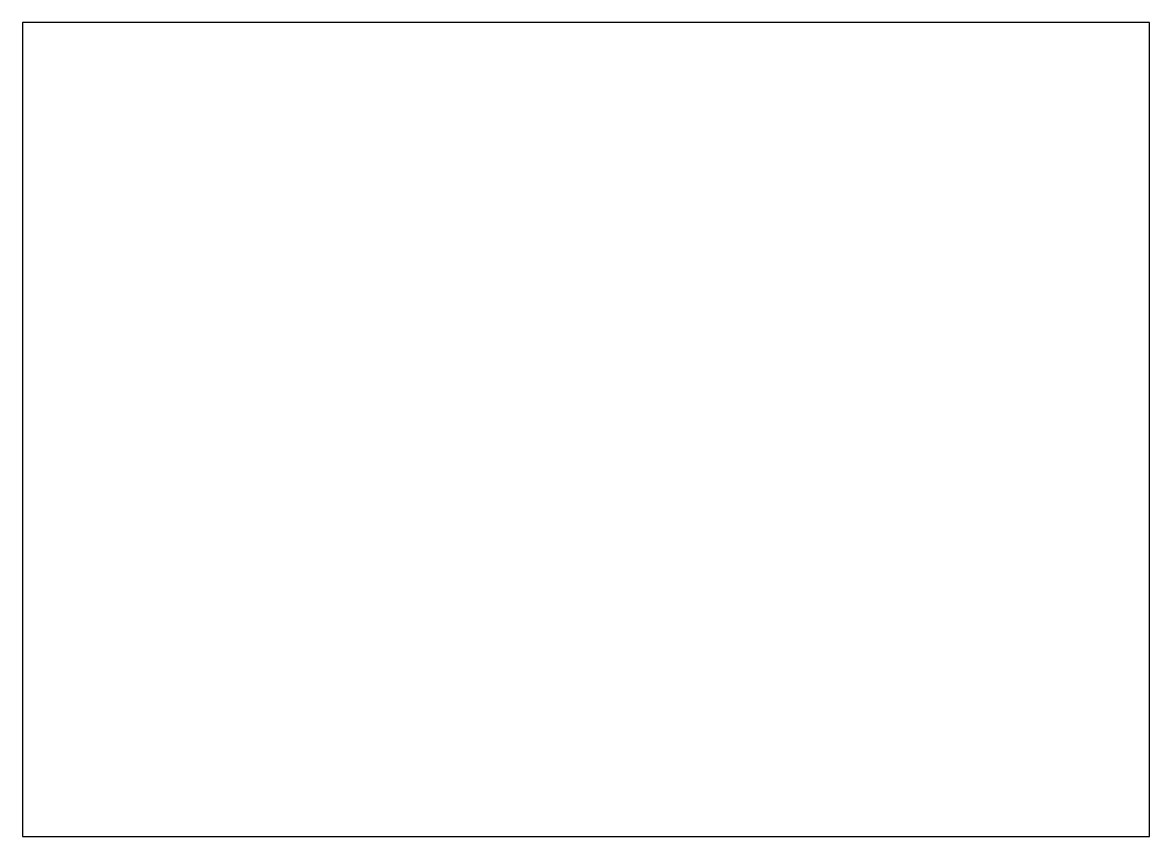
# Model space of a CAD drawing. Header units: inches. Extents: x 0 to 1.54, y 0 to 1.11.
import ezdxf

# ---------------------------------------------------------------- set-up
doc = ezdxf.new("R2010")
doc.units = ezdxf.units.IN

msp = doc.modelspace()

# ---------------------------------------------------------------- linework, layer by layer
at = {"layer": 'OUTER_PROFILES'}
msp.add_lwpolyline([(0, 0), (1.5412, 0), (1.5412, 1.113), (0, 1.113)], close=True, dxfattribs=at)

doc.saveas('drawing.dxf')
